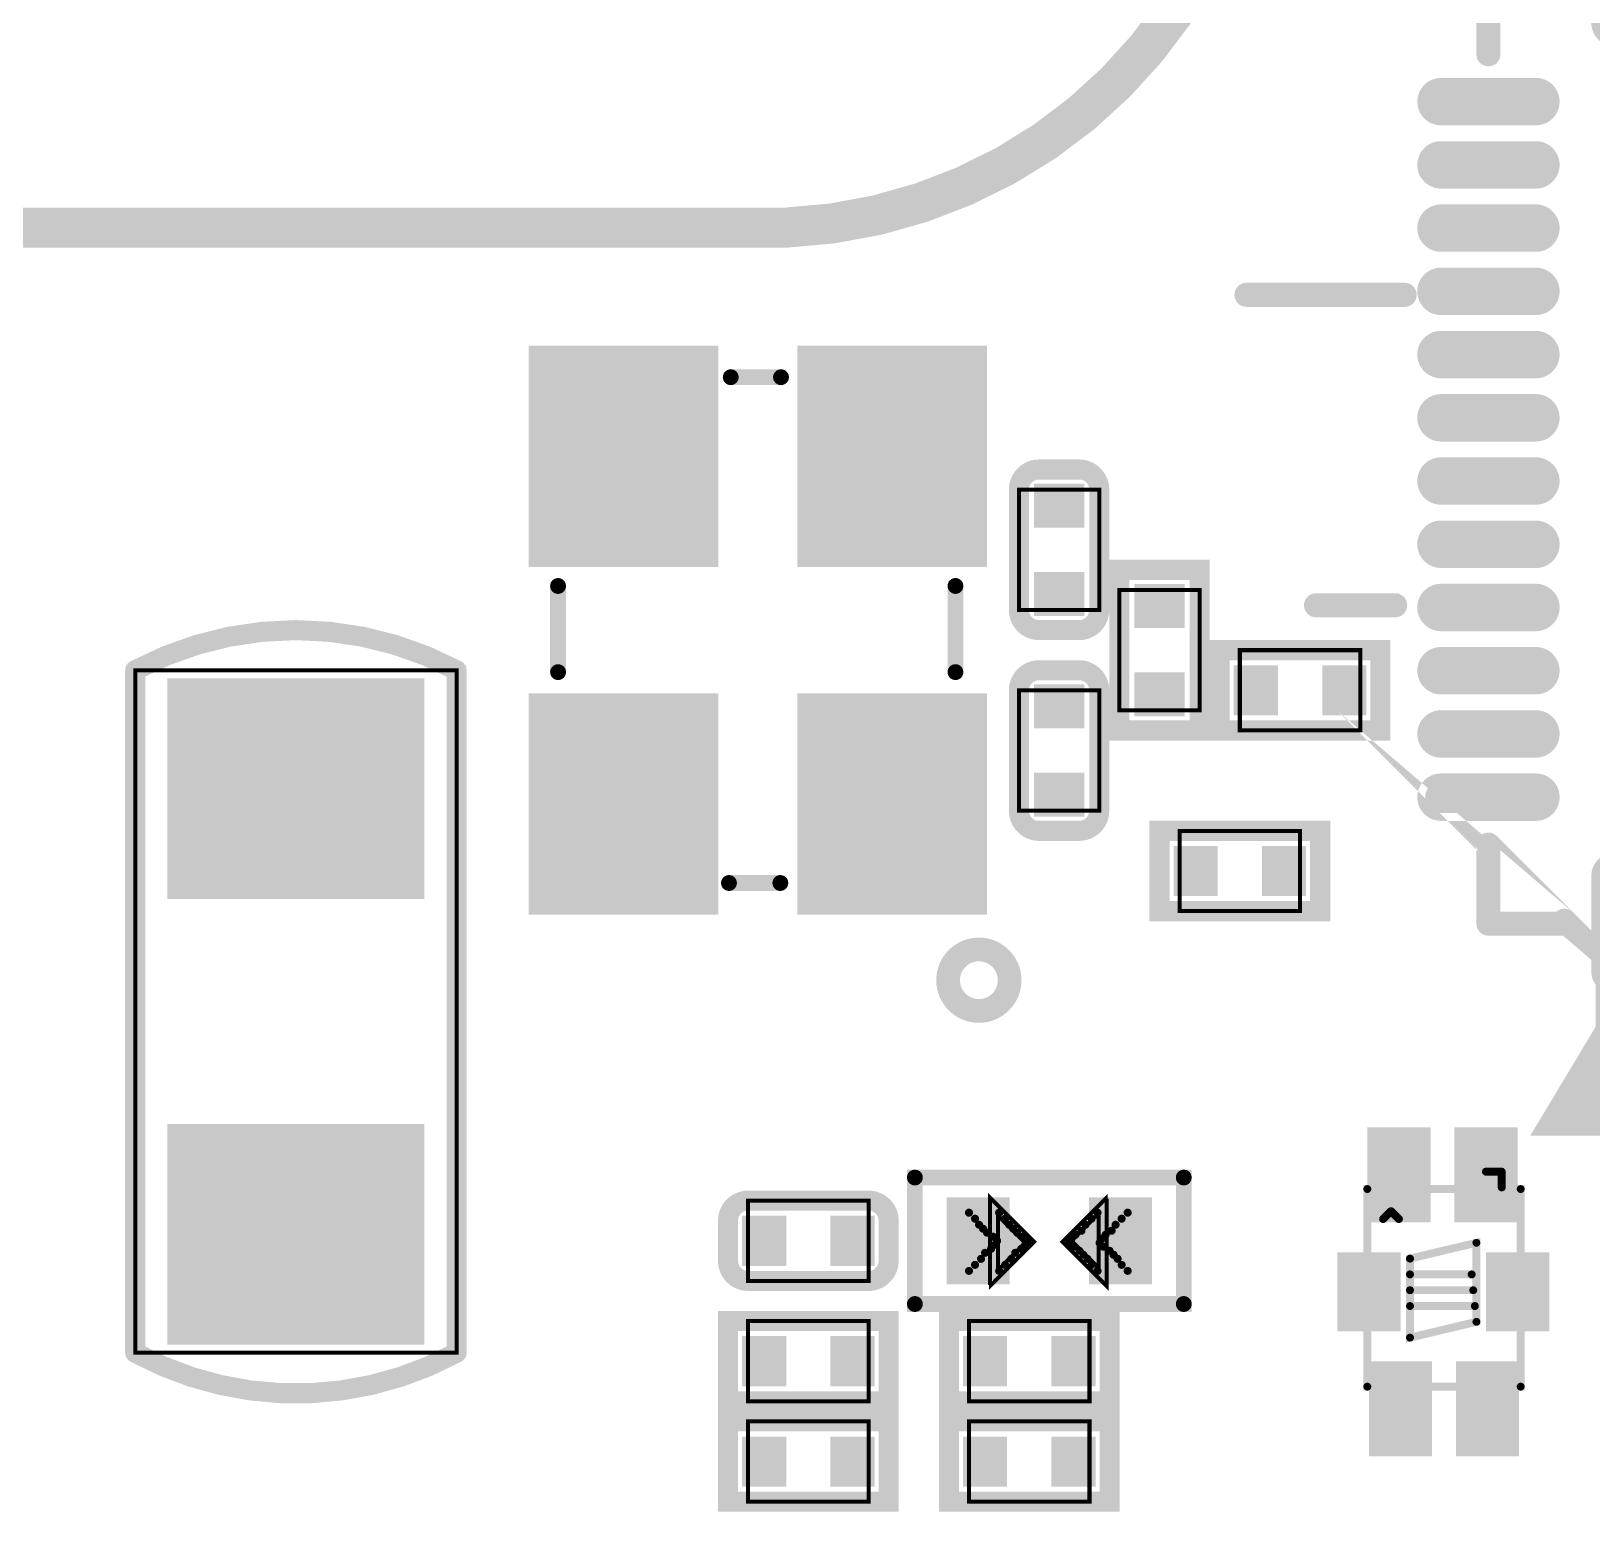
# Model space of a CAD drawing. Extents: x 60 to 160, y 44 to 135.
# Drawn here: x 124.56 to 134.43, y 79.89 to 89.26 of the extents above; entities that cross this region are included whole.
import ezdxf

# ---------------------------------------------------------------- set-up
doc = ezdxf.new("R2010")
doc.units = 0
doc.linetypes.add('TRMIDX_0', pattern=[2, 1, 1])
doc.linetypes.add('TRMIDX_1', pattern=[2, 1, 1])
for name, color, linetype in [('DRIL_PLTE_THRU_01', 3, 'CONTINUOUS'), ('DRIL_PLTE_THRU_02', 253, 'CONTINUOUS'), ('DRIL_PLTE_THRU_03', 4, 'CONTINUOUS'), ('DRIL_PLTE_THRU_04', 253, 'CONTINUOUS'), ('DRIL_PLTE_THRU_05', 210, 'CONTINUOUS'), ('DRIL_PLTE_THRU_06', 253, 'CONTINUOUS'), ('DRIL_PLTE_THRU_07', 57, 'CONTINUOUS'), ('DRIL_PLTE_THRU_08', 231, 'CONTINUOUS'), ('DRIL_PLTE_THRU_09', 253, 'CONTINUOUS'), ('DRIL_PLTE_THRU_10', 112, 'CONTINUOUS'), ('DRIL_PLTE_THRU_11', 216, 'CONTINUOUS'), ('DRIL_PLTE_THRU_12', 5, 'CONTINUOUS'), ('PADS_BOT', 5, 'CONTINUOUS'), ('PADS_INNER', 3, 'CONTINUOUS'), ('PADS_TOP', 3, 'CONTINUOUS'), ('PADS_XR_121', 43, 'CONTINUOUS'), ('PADS_XR_123', 4, 'CONTINUOUS'), ('PART_TOP_2DLINE_01', 255, 'CONTINUOUS'), ('PART_TOP_2DLINE_116', 255, 'CONTINUOUS'), ('PART_TOP_2DLINE_117', 255, 'CONTINUOUS'), ('PART_TOP_2DLINE_118', 255, 'CONTINUOUS'), ('PART_TOP_2DLINE_119', 255, 'CONTINUOUS'), ('PART_TOP_2DLINE_126', 255, 'CONTINUOUS'), ('PART_TOP_COPPER_01', 255, 'CONTINUOUS')]:
    doc.layers.add(name, color=color, linetype=linetype)

# ---------------------------------------------------------------- blocks, each defined once
blk = doc.blocks.new('SMOOTH_0$127')
at = {"const_width": 0.0635}
blk.add_lwpolyline([(-0.03175, 0, 1), (0.03175, 0, 1)], format="xyb", close=True, dxfattribs=at)
blk = doc.blocks.new('SMOOTH_0$0254')
at = {"const_width": 0.0127}
blk.add_lwpolyline([(-0.00635, 0, 1), (0.00635, 0, 1)], format="xyb", close=True, dxfattribs=at)
blk = doc.blocks.new('PART_BODY_TOP_2')
at = {"layer": 'PART_TOP_2DLINE_01', "const_width": 0.127}
blk.add_lwpolyline([(-0.508, -0.127, 0.414214), (-0.381, -0.254), (0.381, -0.254, 0.414214), (0.508, -0.127), (0.508, 0.127, 0.414214), (0.381, 0.254), (-0.381, 0.254, 0.414214), (-0.508, 0.127)], format="xyb", close=True, dxfattribs=at)
at = {"layer": 'PART_TOP_2DLINE_116', "const_width": 0.0254}
blk.add_lwpolyline([(-0.381, 0.254), (-0.381, -0.254), (0.381, -0.254), (0.381, 0.254)], close=True, dxfattribs=at)
at = {"layer": 'PART_TOP_2DLINE_117', "const_width": 0.0254}
blk.add_lwpolyline([(-0.381, 0.254), (-0.381, -0.254), (0.381, -0.254), (0.381, 0.254)], close=True, dxfattribs=at)
at = {"layer": 'PART_TOP_2DLINE_01'}
for p in [(-0.508, -0.127), (-0.381, -0.254)]:
    blk.add_blockref('SMOOTH_0$127', p, dxfattribs=at)
at = {"layer": 'PART_TOP_2DLINE_116'}
for p in [(-0.381, 0.254), (0.381, 0.254), (-0.381, -0.254), (0.381, -0.254)]:
    blk.add_blockref('SMOOTH_0$0254', p, dxfattribs=at)
at = {"layer": 'PART_TOP_2DLINE_117'}
for p in [(-0.381, 0.254), (0.381, 0.254), (-0.381, -0.254), (0.381, -0.254)]:
    blk.add_blockref('SMOOTH_0$0254', p, dxfattribs=at)
blk = doc.blocks.new('DRIL_HOLE_0')
blk.add_lwpolyline([(0, 0, 1), (0, 0, 1)], format="xyb", close=True)
blk = doc.blocks.new('PAD_0')
blk.add_lwpolyline([(0, 0, 1), (0, 0, 1)], format="xyb", close=True)
blk = doc.blocks.new('PAD_3')
at = {"const_width": 0.2794}
blk.add_lwpolyline([(-0.15875, 0), (0.15875, 0)], dxfattribs=at)
blk = doc.blocks.new('STK_TOP_90')
at = {"layer": 'DRIL_PLTE_THRU_01'}
blk.add_blockref('DRIL_HOLE_0', (0, 0), dxfattribs=at)
at = {"layer": 'DRIL_PLTE_THRU_02'}
blk.add_blockref('DRIL_HOLE_0', (0, 0), dxfattribs=at)
at = {"layer": 'DRIL_PLTE_THRU_03'}
blk.add_blockref('DRIL_HOLE_0', (0, 0), dxfattribs=at)
at = {"layer": 'DRIL_PLTE_THRU_04'}
blk.add_blockref('DRIL_HOLE_0', (0, 0), dxfattribs=at)
at = {"layer": 'DRIL_PLTE_THRU_05'}
blk.add_blockref('DRIL_HOLE_0', (0, 0), dxfattribs=at)
at = {"layer": 'DRIL_PLTE_THRU_06'}
blk.add_blockref('DRIL_HOLE_0', (0, 0), dxfattribs=at)
at = {"layer": 'DRIL_PLTE_THRU_07'}
blk.add_blockref('DRIL_HOLE_0', (0, 0), dxfattribs=at)
at = {"layer": 'DRIL_PLTE_THRU_08'}
blk.add_blockref('DRIL_HOLE_0', (0, 0), dxfattribs=at)
at = {"layer": 'DRIL_PLTE_THRU_09'}
blk.add_blockref('DRIL_HOLE_0', (0, 0), dxfattribs=at)
at = {"layer": 'DRIL_PLTE_THRU_10'}
blk.add_blockref('DRIL_HOLE_0', (0, 0), dxfattribs=at)
at = {"layer": 'DRIL_PLTE_THRU_11'}
blk.add_blockref('DRIL_HOLE_0', (0, 0), dxfattribs=at)
at = {"layer": 'DRIL_PLTE_THRU_12'}
blk.add_blockref('DRIL_HOLE_0', (0, 0), dxfattribs=at)
at = {"layer": 'PADS_BOT'}
blk.add_blockref('PAD_0', (0, 0), dxfattribs=at)
at = {"layer": 'PADS_INNER'}
blk.add_blockref('PAD_0', (0, 0), dxfattribs=at)
at = {"layer": 'PADS_TOP', "rotation": 90}
blk.add_blockref('PAD_3', (0, 0), dxfattribs=at)
blk = doc.blocks.new('SYM_TOP_5')
for name, p in [('PART_BODY_TOP_2', (0, 0)), ('STK_TOP_90', (-0.2794, 0)), ('STK_TOP_90', (0.2794, 0))]:
    blk.add_blockref(name, p)
blk = doc.blocks.new('PART_TOP_211')
blk.add_blockref('SYM_TOP_5', (0, 0))
blk = doc.blocks.new('PART_TOP_212')
blk.add_blockref('SYM_TOP_5', (0, 0))
blk = doc.blocks.new('PART_BODY_TOP_36')
at = {"layer": 'PART_TOP_2DLINE_01', "const_width": 0.127}
blk.add_lwpolyline([(-0.508, 0.254), (0.508, 0.254), (0.508, -0.254), (-0.508, -0.254)], close=True, dxfattribs=at)
at = {"layer": 'PART_TOP_2DLINE_118', "const_width": 0.0254}
blk.add_lwpolyline([(-0.381, 0.254), (0.381, 0.254), (0.381, -0.254), (-0.381, -0.254)], close=True, dxfattribs=at)
at = {"layer": 'PART_TOP_2DLINE_119', "const_width": 0.0254}
blk.add_lwpolyline([(-0.381, 0.254), (0.381, 0.254), (0.381, -0.254), (-0.381, -0.254)], close=True, dxfattribs=at)
at = {"layer": 'PART_TOP_2DLINE_01'}
for p in [(-0.508, 0.254), (0.508, 0.254), (-0.508, -0.254), (0.508, -0.254)]:
    blk.add_blockref('SMOOTH_0$127', p, dxfattribs=at)
at = {"layer": 'PART_TOP_2DLINE_118'}
for p in [(-0.381, 0.254), (0.381, 0.254), (-0.381, -0.254), (0.381, -0.254)]:
    blk.add_blockref('SMOOTH_0$0254', p, dxfattribs=at)
at = {"layer": 'PART_TOP_2DLINE_119'}
for p in [(-0.381, 0.254), (0.381, 0.254), (-0.381, -0.254), (0.381, -0.254)]:
    blk.add_blockref('SMOOTH_0$0254', p, dxfattribs=at)
blk = doc.blocks.new('SYM_TOP_39')
for name, p in [('PART_BODY_TOP_36', (0, 0)), ('STK_TOP_90', (-0.2794, 0)), ('STK_TOP_90', (0.2794, 0))]:
    blk.add_blockref(name, p)
blk = doc.blocks.new('PART_TOP_477')
blk.add_blockref('SYM_TOP_39', (0, 0))
blk = doc.blocks.new('PART_TOP_489')
blk.add_blockref('SYM_TOP_39', (0, 0))
blk = doc.blocks.new('PART_TOP_709')
blk.add_blockref('SYM_TOP_5', (0, 0))
blk = doc.blocks.new('SMOOTH_0$1001')
at = {"const_width": 0.05}
blk.add_lwpolyline([(-0.025, 0, 1), (0.025, 0, 1)], format="xyb", close=True, dxfattribs=at)
blk = doc.blocks.new('PART_BODY_TOP_42301')
at = {"layer": 'PART_TOP_2DLINE_01', "const_width": 0.1001}
for points in [[(-0.2659, 1.2631), (0.2791, 1.2631)], [(-1.5999, 0.1824), (-1.5999, -0.1425)], [(1.5999, 0.1712), (1.5999, -0.1466)], [(-0.2659, -1.2499), (0.2791, -1.2499)]]:
    blk.add_lwpolyline(points, dxfattribs=at)
at = {"layer": 'PART_TOP_2DLINE_126', "const_width": 0.1501}
blk.add_lwpolyline([(-2.0203, -1.3978, 1), (-2.4095, -1.3978, 1)], format="xyb", close=True, dxfattribs=at)
at = {"layer": 'PART_TOP_2DLINE_01'}
for p in [(-0.2659, 1.2631), (0.2791, 1.2631), (-1.5999, 0.1824), (1.5999, 0.1712), (-1.5999, -0.1425), (1.5999, -0.1466), (-0.2659, -1.2499), (0.2791, -1.2499)]:
    blk.add_blockref('SMOOTH_0$1001', p, dxfattribs=at)
blk = doc.blocks.new('PAD_90')
at = {"const_width": 1.199896}
blk.add_lwpolyline([(-0.699998, 0), (0.699998, 0)], dxfattribs=at)
blk = doc.blocks.new('STK_TOP_233')
at = {"layer": 'DRIL_PLTE_THRU_01'}
blk.add_blockref('DRIL_HOLE_0', (0, 0), dxfattribs=at)
at = {"layer": 'DRIL_PLTE_THRU_02'}
blk.add_blockref('DRIL_HOLE_0', (0, 0), dxfattribs=at)
at = {"layer": 'DRIL_PLTE_THRU_03'}
blk.add_blockref('DRIL_HOLE_0', (0, 0), dxfattribs=at)
at = {"layer": 'DRIL_PLTE_THRU_04'}
blk.add_blockref('DRIL_HOLE_0', (0, 0), dxfattribs=at)
at = {"layer": 'DRIL_PLTE_THRU_05'}
blk.add_blockref('DRIL_HOLE_0', (0, 0), dxfattribs=at)
at = {"layer": 'DRIL_PLTE_THRU_06'}
blk.add_blockref('DRIL_HOLE_0', (0, 0), dxfattribs=at)
at = {"layer": 'DRIL_PLTE_THRU_07'}
blk.add_blockref('DRIL_HOLE_0', (0, 0), dxfattribs=at)
at = {"layer": 'DRIL_PLTE_THRU_08'}
blk.add_blockref('DRIL_HOLE_0', (0, 0), dxfattribs=at)
at = {"layer": 'DRIL_PLTE_THRU_09'}
blk.add_blockref('DRIL_HOLE_0', (0, 0), dxfattribs=at)
at = {"layer": 'DRIL_PLTE_THRU_10'}
blk.add_blockref('DRIL_HOLE_0', (0, 0), dxfattribs=at)
at = {"layer": 'DRIL_PLTE_THRU_11'}
blk.add_blockref('DRIL_HOLE_0', (0, 0), dxfattribs=at)
at = {"layer": 'DRIL_PLTE_THRU_12'}
blk.add_blockref('DRIL_HOLE_0', (0, 0), dxfattribs=at)
at = {"layer": 'PADS_BOT'}
blk.add_blockref('PAD_0', (0, 0), dxfattribs=at)
at = {"layer": 'PADS_INNER'}
blk.add_blockref('PAD_0', (0, 0), dxfattribs=at)
at = {"layer": 'PADS_TOP'}
blk.add_blockref('PAD_90', (0, 0), dxfattribs=at)
blk = doc.blocks.new('SYM_TOP_70')
for name, p in [('STK_TOP_233', (-1.1001, 0.8499)), ('STK_TOP_233', (1.1001, 0.8499)), ('PART_BODY_TOP_42301', (0, 0)), ('STK_TOP_233', (-1.1001, -0.8499)), ('STK_TOP_233', (1.1001, -0.8499))]:
    blk.add_blockref(name, p)
blk = doc.blocks.new('PART_TOP_716')
blk.add_blockref('SYM_TOP_70', (0, 0))
blk = doc.blocks.new('SMOOTH_0$0508')
at = {"const_width": 0.0254}
blk.add_lwpolyline([(-0.0127, 0, 1), (0.0127, 0, 1)], format="xyb", close=True, dxfattribs=at)
blk = doc.blocks.new('SMOOTH_0$1')
at = {"const_width": 0.05}
blk.add_lwpolyline([(-0.025, 0, 1), (0.025, 0, 1)], format="xyb", close=True, dxfattribs=at)
blk = doc.blocks.new('PART_BODY_TOP_10')
at = {"layer": 'PART_TOP_2DLINE_01', "const_width": 0.1}
blk.add_lwpolyline([(0.85, -0.4), (0.85, 0.4), (-0.85, 0.4), (-0.85, -0.4)], close=True, dxfattribs=at)
at = {"layer": 'PART_TOP_COPPER_01', "linetype": 'TRMIDX_0', "const_width": 0.0254}
for points in [[(-0.3556, -0.2667), (-0.08255, 0.00635), (-0.36195, 0.28575), (-0.36195, -0.254), (-0.3556, -0.254)], [(-0.3048, -0.1651), (-0.1397, 0), (-0.31115, 0.17145), (-0.31115, -0.1524), (-0.3048, -0.1524)]]:
    blk.add_lwpolyline(points, close=True, dxfattribs=at)
at = {"layer": 'PART_TOP_COPPER_01', "linetype": 'TRMIDX_1', "const_width": 0.0254}
for points in [[(0.3683, 0.2794), (0.09525, 0.00635), (0.37465, -0.27305), (0.37465, 0.2667), (0.3683, 0.2667)], [(0.3175, 0.1778), (0.1524, 0.0127), (0.32385, -0.15875), (0.32385, 0.1651), (0.3175, 0.1651)]]:
    blk.add_lwpolyline(points, close=True, dxfattribs=at)
at = {"layer": 'PART_TOP_COPPER_01', "linetype": 'TRMIDX_0', "const_width": 0.0508}
for points in [[(-0.3048, 0.1905), (-0.4953, 0.1905)], [(-0.2667, 0.1524), (-0.4572, 0.1524)], [(-0.2413, 0.1143), (-0.4318, 0.1143)], [(-0.2159, 0.0889), (-0.4064, 0.0889)], [(-0.1905, 0.0635), (-0.381, 0.0635)], [(-0.1524, 0.0381), (-0.3429, 0.0381)], [(-0.1397, -0.0127), (-0.3302, -0.0127)], [(-0.127, 0.0127), (-0.3175, 0.0127)], [(-0.2286, -0.1016), (-0.4191, -0.1016)], [(-0.2032, -0.0635), (-0.3937, -0.0635)], [(-0.1651, -0.0381), (-0.3556, -0.0381)], [(-0.3048, -0.1778), (-0.4953, -0.1778)], [(-0.2667, -0.1397), (-0.4572, -0.1397)]]:
    blk.add_lwpolyline(points, dxfattribs=at)
at = {"layer": 'PART_TOP_COPPER_01', "linetype": 'TRMIDX_1', "const_width": 0.0508}
for points in [[(0.3175, 0.1905), (0.508, 0.1905)], [(0.2159, 0.0762), (0.4064, 0.0762)], [(0.2413, 0.1143), (0.4318, 0.1143)], [(0.2794, 0.1524), (0.4699, 0.1524)], [(0.1397, 0), (0.3302, 0)], [(0.1524, 0.0254), (0.3429, 0.0254)], [(0.1651, -0.0254), (0.3556, -0.0254)], [(0.1778, 0.0508), (0.3683, 0.0508)], [(0.2032, -0.0508), (0.3937, -0.0508)], [(0.2286, -0.0762), (0.4191, -0.0762)], [(0.254, -0.1016), (0.4445, -0.1016)], [(0.2794, -0.1397), (0.4699, -0.1397)], [(0.3175, -0.1778), (0.508, -0.1778)]]:
    blk.add_lwpolyline(points, dxfattribs=at)
at = {"layer": 'PART_TOP_2DLINE_01'}
for p in [(-0.85, 0.4), (0.85, 0.4), (-0.85, -0.4), (0.85, -0.4)]:
    blk.add_blockref('SMOOTH_0$1', p, dxfattribs=at)
at = {"layer": 'PART_TOP_COPPER_01'}
for name, p in [('SMOOTH_0$0254', (-0.36195, 0.28575)), ('SMOOTH_0$0508', (-0.4953, 0.1905)), ('SMOOTH_0$0508', (-0.3048, 0.1905)), ('SMOOTH_0$0508', (0.3175, 0.1905)), ('SMOOTH_0$0254', (0.3683, 0.2794)), ('SMOOTH_0$0254', (0.3683, 0.2667)), ('SMOOTH_0$0254', (0.37465, 0.2667)), ('SMOOTH_0$0508', (0.508, 0.1905)), ('SMOOTH_0$0508', (-0.4572, 0.1524)), ('SMOOTH_0$0508', (-0.4318, 0.1143)), ('SMOOTH_0$0508', (-0.4064, 0.0889)), ('SMOOTH_0$0254', (-0.31115, 0.17145)), ('SMOOTH_0$0508', (-0.2667, 0.1524)), ('SMOOTH_0$0508', (-0.2413, 0.1143)), ('SMOOTH_0$0508', (-0.2159, 0.0889)), ('SMOOTH_0$0508', (0.2159, 0.0762)), ('SMOOTH_0$0508', (0.2413, 0.1143)), ('SMOOTH_0$0508', (0.2794, 0.1524)), ('SMOOTH_0$0254', (0.3175, 0.1778)), ('SMOOTH_0$0254', (0.3175, 0.1651)), ('SMOOTH_0$0254', (0.32385, 0.1651)), ('SMOOTH_0$0508', (0.4064, 0.0762)), ('SMOOTH_0$0508', (0.4318, 0.1143)), ('SMOOTH_0$0508', (0.4699, 0.1524)), ('SMOOTH_0$0508', (-0.381, 0.0635)), ('SMOOTH_0$0508', (-0.3429, 0.0381)), ('SMOOTH_0$0508', (-0.3302, -0.0127)), ('SMOOTH_0$0508', (-0.3175, 0.0127)), ('SMOOTH_0$0508', (-0.1905, 0.0635)), ('SMOOTH_0$0508', (-0.1524, 0.0381)), ('SMOOTH_0$0508', (-0.1397, -0.0127)), ('SMOOTH_0$0508', (-0.127, 0.0127)), ('SMOOTH_0$0254', (-0.1397, 0)), ('SMOOTH_0$0254', (-0.08255, 0.00635)), ('SMOOTH_0$0254', (0.09525, 0.00635)), ('SMOOTH_0$0508', (0.1397, 0)), ('SMOOTH_0$0508', (0.1524, 0.0254)), ('SMOOTH_0$0254', (0.1524, 0.0127)), ('SMOOTH_0$0508', (0.1651, -0.0254)), ('SMOOTH_0$0508', (0.1778, 0.0508)), ('SMOOTH_0$0508', (0.3302, 0)), ('SMOOTH_0$0508', (0.3429, 0.0254)), ('SMOOTH_0$0508', (0.3556, -0.0254)), ('SMOOTH_0$0508', (0.3683, 0.0508)), ('SMOOTH_0$0508', (-0.4191, -0.1016)), ('SMOOTH_0$0508', (-0.3937, -0.0635)), ('SMOOTH_0$0508', (-0.3556, -0.0381)), ('SMOOTH_0$0508', (-0.2286, -0.1016)), ('SMOOTH_0$0508', (-0.2032, -0.0635)), ('SMOOTH_0$0508', (-0.1651, -0.0381)), ('SMOOTH_0$0508', (0.2032, -0.0508)), ('SMOOTH_0$0508', (0.2286, -0.0762)), ('SMOOTH_0$0508', (0.254, -0.1016)), ('SMOOTH_0$0508', (0.3937, -0.0508)), ('SMOOTH_0$0508', (0.4191, -0.0762)), ('SMOOTH_0$0508', (0.4445, -0.1016)), ('SMOOTH_0$0508', (-0.4953, -0.1778)), ('SMOOTH_0$0508', (-0.4572, -0.1397)), ('SMOOTH_0$0508', (-0.3048, -0.1778)), ('SMOOTH_0$0254', (-0.31115, -0.1524)), ('SMOOTH_0$0254', (-0.3048, -0.1524)), ('SMOOTH_0$0254', (-0.3048, -0.1651)), ('SMOOTH_0$0508', (-0.2667, -0.1397)), ('SMOOTH_0$0508', (0.2794, -0.1397)), ('SMOOTH_0$0508', (0.3175, -0.1778)), ('SMOOTH_0$0254', (0.32385, -0.15875)), ('SMOOTH_0$0508', (0.4699, -0.1397)), ('SMOOTH_0$0508', (0.508, -0.1778)), ('SMOOTH_0$0254', (-0.36195, -0.254)), ('SMOOTH_0$0254', (-0.3556, -0.254)), ('SMOOTH_0$0254', (-0.3556, -0.2667)), ('SMOOTH_0$0254', (0.37465, -0.27305))]:
    blk.add_blockref(name, p, dxfattribs=at)
blk = doc.blocks.new('PAD_6')
at = {"const_width": 0.4}
blk.add_lwpolyline([(-0.275, 0), (0.275, 0)], dxfattribs=at)
blk = doc.blocks.new('STK_TOP_99')
at = {"layer": 'DRIL_PLTE_THRU_01'}
blk.add_blockref('DRIL_HOLE_0', (0, 0), dxfattribs=at)
at = {"layer": 'DRIL_PLTE_THRU_02'}
blk.add_blockref('DRIL_HOLE_0', (0, 0), dxfattribs=at)
at = {"layer": 'DRIL_PLTE_THRU_03'}
blk.add_blockref('DRIL_HOLE_0', (0, 0), dxfattribs=at)
at = {"layer": 'DRIL_PLTE_THRU_04'}
blk.add_blockref('DRIL_HOLE_0', (0, 0), dxfattribs=at)
at = {"layer": 'DRIL_PLTE_THRU_05'}
blk.add_blockref('DRIL_HOLE_0', (0, 0), dxfattribs=at)
at = {"layer": 'DRIL_PLTE_THRU_06'}
blk.add_blockref('DRIL_HOLE_0', (0, 0), dxfattribs=at)
at = {"layer": 'DRIL_PLTE_THRU_07'}
blk.add_blockref('DRIL_HOLE_0', (0, 0), dxfattribs=at)
at = {"layer": 'DRIL_PLTE_THRU_08'}
blk.add_blockref('DRIL_HOLE_0', (0, 0), dxfattribs=at)
at = {"layer": 'DRIL_PLTE_THRU_09'}
blk.add_blockref('DRIL_HOLE_0', (0, 0), dxfattribs=at)
at = {"layer": 'DRIL_PLTE_THRU_10'}
blk.add_blockref('DRIL_HOLE_0', (0, 0), dxfattribs=at)
at = {"layer": 'DRIL_PLTE_THRU_11'}
blk.add_blockref('DRIL_HOLE_0', (0, 0), dxfattribs=at)
at = {"layer": 'DRIL_PLTE_THRU_12'}
blk.add_blockref('DRIL_HOLE_0', (0, 0), dxfattribs=at)
at = {"layer": 'PADS_BOT'}
blk.add_blockref('PAD_0', (0, 0), dxfattribs=at)
at = {"layer": 'PADS_INNER'}
blk.add_blockref('PAD_0', (0, 0), dxfattribs=at)
at = {"layer": 'PADS_TOP', "rotation": 90}
blk.add_blockref('PAD_6', (0, 0), dxfattribs=at)
blk = doc.blocks.new('SYM_TOP_13')
for name, p in [('PART_BODY_TOP_10', (0, 0)), ('STK_TOP_99', (-0.45, 0)), ('STK_TOP_99', (0.45, 0))]:
    blk.add_blockref(name, p)
blk = doc.blocks.new('PART_TOP_736')
blk.add_blockref('SYM_TOP_13', (0, 0))
blk = doc.blocks.new('SMOOTH_0$05')
at = {"const_width": 0.025}
blk.add_lwpolyline([(-0.0125, 0, 1), (0.0125, 0, 1)], format="xyb", close=True, dxfattribs=at)
blk = doc.blocks.new('PART_BODY_TOP_42303')
at = {"layer": 'PART_TOP_2DLINE_01', "const_width": 0.05}
for points in [[(0.04, 0.21), (1.29, 0.21), (1.29, -0.76), (0.04, -0.76)], [(0.35, -0.06), (0.45, -0.48), (0.95, -0.48), (0.85, -0.06)]]:
    blk.add_lwpolyline(points, close=True, dxfattribs=at)
for points in [[(0.55, -0.06), (0.55, -0.47)], [(0.75, -0.06), (0.75, -0.45)]]:
    blk.add_lwpolyline(points, dxfattribs=at)
at = {"layer": 'PART_TOP_2DLINE_126', "const_width": 0.05}
for points in [[(1.15, 0.06), (1.1, 0.11)], [(1.15, 0.06), (1.1, 0.01)], [(0.65, -0.06), (0.65, -0.46)], [(1.4, -0.64), (1.4, -0.54)], [(1.4, -0.64), (1.3, -0.64)]]:
    blk.add_lwpolyline(points, dxfattribs=at)
at = {"layer": 'PART_TOP_2DLINE_01'}
for p in [(0.04, 0.21), (1.29, 0.21), (0.35, -0.06), (0.55, -0.06), (0.75, -0.06), (0.85, -0.06), (0.45, -0.48), (0.55, -0.47), (0.75, -0.45), (0.95, -0.48), (0.04, -0.76), (1.29, -0.76)]:
    blk.add_blockref('SMOOTH_0$05', p, dxfattribs=at)
at = {"layer": 'PART_TOP_2DLINE_126'}
for p in [(1.1, 0.11), (1.1, 0.01), (1.15, 0.06), (1.15, 0.06), (0.65, -0.06), (0.65, -0.46), (1.4, -0.54), (1.3, -0.64), (1.4, -0.64), (1.4, -0.64)]:
    blk.add_blockref('SMOOTH_0$05', p, dxfattribs=at)
blk = doc.blocks.new('PAD_51')
at = {"const_width": 0.40005}
blk.add_lwpolyline([(-0.299974, 0), (0.299974, 0)], dxfattribs=at)
blk = doc.blocks.new('STK_TOP_235')
at = {"layer": 'DRIL_PLTE_THRU_01'}
blk.add_blockref('DRIL_HOLE_0', (0, 0), dxfattribs=at)
at = {"layer": 'DRIL_PLTE_THRU_02'}
blk.add_blockref('DRIL_HOLE_0', (0, 0), dxfattribs=at)
at = {"layer": 'DRIL_PLTE_THRU_03'}
blk.add_blockref('DRIL_HOLE_0', (0, 0), dxfattribs=at)
at = {"layer": 'DRIL_PLTE_THRU_04'}
blk.add_blockref('DRIL_HOLE_0', (0, 0), dxfattribs=at)
at = {"layer": 'DRIL_PLTE_THRU_05'}
blk.add_blockref('DRIL_HOLE_0', (0, 0), dxfattribs=at)
at = {"layer": 'DRIL_PLTE_THRU_06'}
blk.add_blockref('DRIL_HOLE_0', (0, 0), dxfattribs=at)
at = {"layer": 'DRIL_PLTE_THRU_07'}
blk.add_blockref('DRIL_HOLE_0', (0, 0), dxfattribs=at)
at = {"layer": 'DRIL_PLTE_THRU_08'}
blk.add_blockref('DRIL_HOLE_0', (0, 0), dxfattribs=at)
at = {"layer": 'DRIL_PLTE_THRU_09'}
blk.add_blockref('DRIL_HOLE_0', (0, 0), dxfattribs=at)
at = {"layer": 'DRIL_PLTE_THRU_10'}
blk.add_blockref('DRIL_HOLE_0', (0, 0), dxfattribs=at)
at = {"layer": 'DRIL_PLTE_THRU_11'}
blk.add_blockref('DRIL_HOLE_0', (0, 0), dxfattribs=at)
at = {"layer": 'DRIL_PLTE_THRU_12'}
blk.add_blockref('DRIL_HOLE_0', (0, 0), dxfattribs=at)
at = {"layer": 'PADS_BOT'}
blk.add_blockref('PAD_0', (0, 0), dxfattribs=at)
at = {"layer": 'PADS_INNER'}
blk.add_blockref('PAD_0', (0, 0), dxfattribs=at)
at = {"layer": 'PADS_TOP'}
blk.add_blockref('PAD_51', (0, 0), dxfattribs=at)
blk = doc.blocks.new('PAD_93')
at = {"const_width": 0.4}
blk.add_lwpolyline([(-0.25, 0), (0.25, 0)], dxfattribs=at)
blk = doc.blocks.new('STK_TOP_236')
at = {"layer": 'DRIL_PLTE_THRU_01'}
blk.add_blockref('DRIL_HOLE_0', (0, 0), dxfattribs=at)
at = {"layer": 'DRIL_PLTE_THRU_02'}
blk.add_blockref('DRIL_HOLE_0', (0, 0), dxfattribs=at)
at = {"layer": 'DRIL_PLTE_THRU_03'}
blk.add_blockref('DRIL_HOLE_0', (0, 0), dxfattribs=at)
at = {"layer": 'DRIL_PLTE_THRU_04'}
blk.add_blockref('DRIL_HOLE_0', (0, 0), dxfattribs=at)
at = {"layer": 'DRIL_PLTE_THRU_05'}
blk.add_blockref('DRIL_HOLE_0', (0, 0), dxfattribs=at)
at = {"layer": 'DRIL_PLTE_THRU_06'}
blk.add_blockref('DRIL_HOLE_0', (0, 0), dxfattribs=at)
at = {"layer": 'DRIL_PLTE_THRU_07'}
blk.add_blockref('DRIL_HOLE_0', (0, 0), dxfattribs=at)
at = {"layer": 'DRIL_PLTE_THRU_08'}
blk.add_blockref('DRIL_HOLE_0', (0, 0), dxfattribs=at)
at = {"layer": 'DRIL_PLTE_THRU_09'}
blk.add_blockref('DRIL_HOLE_0', (0, 0), dxfattribs=at)
at = {"layer": 'DRIL_PLTE_THRU_10'}
blk.add_blockref('DRIL_HOLE_0', (0, 0), dxfattribs=at)
at = {"layer": 'DRIL_PLTE_THRU_11'}
blk.add_blockref('DRIL_HOLE_0', (0, 0), dxfattribs=at)
at = {"layer": 'DRIL_PLTE_THRU_12'}
blk.add_blockref('DRIL_HOLE_0', (0, 0), dxfattribs=at)
at = {"layer": 'PADS_BOT'}
blk.add_blockref('PAD_0', (0, 0), dxfattribs=at)
at = {"layer": 'PADS_INNER'}
blk.add_blockref('PAD_0', (0, 0), dxfattribs=at)
at = {"layer": 'PADS_TOP'}
blk.add_blockref('PAD_93', (0, 0), dxfattribs=at)
blk = doc.blocks.new('SYM_TOP_72')
for name, p in [('STK_TOP_236', (0.64, 0.2)), ('STK_TOP_235', (-0.1, 0)), ('PART_BODY_TOP_42303', (0, 0)), ('STK_TOP_235', (1.38, 0.01)), ('STK_TOP_235', (-0.1, -0.55)), ('STK_TOP_235', (1.38, -0.54)), ('STK_TOP_236', (0.64, -0.74))]:
    blk.add_blockref(name, p)
blk = doc.blocks.new('PART_TOP_738')
blk.add_blockref('SYM_TOP_72', (0, 0))
blk = doc.blocks.new('PART_TOP_747')
blk.add_blockref('SYM_TOP_39', (0, 0))
blk = doc.blocks.new('PART_TOP_748')
blk.add_blockref('SYM_TOP_39', (0, 0))
blk = doc.blocks.new('PART_TOP_752')
blk.add_blockref('SYM_TOP_39', (0, 0))
blk = doc.blocks.new('PART_TOP_753')
blk.add_blockref('SYM_TOP_39', (0, 0))
blk = doc.blocks.new('PART_TOP_756')
blk.add_blockref('SYM_TOP_39', (0, 0))
blk = doc.blocks.new('SMOOTH_0$254')
at = {"const_width": 0.127}
blk.add_lwpolyline([(-0.0635, 0, 1), (0.0635, 0, 1)], format="xyb", close=True, dxfattribs=at)
blk = doc.blocks.new('PART_BODY_TOP_42357')
at = {"layer": 'PART_TOP_2DLINE_01', "const_width": 0.254}
blk.add_lwpolyline([(29.05, -10.69, -0.388879), (26.05, -13.69), (20.01, -13.69), (20.01, -6.71), (26.05, -6.71, -0.365453), (29.05, -9.71)], format="xyb", close=True, dxfattribs=at)
at = {"layer": 'PART_TOP_2DLINE_01'}
blk.add_blockref('SMOOTH_0$254', (26.05, -13.69), dxfattribs=at)
blk = doc.blocks.new('SYM_TOP_77')
blk.add_blockref('PART_BODY_TOP_42357', (0, 0))
blk = doc.blocks.new('PART_TOP_830')
blk.add_blockref('SYM_TOP_77', (0, 0))
blk = doc.blocks.new('PART_BODY_TOP_8')
at = {"layer": 'PART_TOP_2DLINE_01', "const_width": 0.127}
blk.add_lwpolyline([(2.159, -1.016, 0.253503), (2.159, 1.016), (-2.159, 1.016, 0.249792), (-2.159, -1.016)], format="xyb", close=True, dxfattribs=at)
at = {"layer": 'PART_TOP_2DLINE_116', "const_width": 0.0254}
blk.add_lwpolyline([(-2.159, 1.016), (-2.159, -1.016), (2.159, -1.016), (2.159, 1.016)], close=True, dxfattribs=at)
at = {"layer": 'PART_TOP_2DLINE_01'}
for p in [(-2.159, 1.016), (2.159, 1.016), (-2.159, -1.016), (2.159, -1.016)]:
    blk.add_blockref('SMOOTH_0$127', p, dxfattribs=at)
at = {"layer": 'PART_TOP_2DLINE_116'}
for p in [(-2.159, 1.016), (2.159, 1.016), (-2.159, -1.016), (2.159, -1.016)]:
    blk.add_blockref('SMOOTH_0$0254', p, dxfattribs=at)
blk = doc.blocks.new('PAD_4')
at = {"const_width": 1.397}
blk.add_lwpolyline([(-0.8128, 0), (0.8128, 0)], dxfattribs=at)
blk = doc.blocks.new('STK_TOP_96')
at = {"layer": 'DRIL_PLTE_THRU_01'}
blk.add_blockref('DRIL_HOLE_0', (0, 0), dxfattribs=at)
at = {"layer": 'DRIL_PLTE_THRU_02'}
blk.add_blockref('DRIL_HOLE_0', (0, 0), dxfattribs=at)
at = {"layer": 'DRIL_PLTE_THRU_03'}
blk.add_blockref('DRIL_HOLE_0', (0, 0), dxfattribs=at)
at = {"layer": 'DRIL_PLTE_THRU_04'}
blk.add_blockref('DRIL_HOLE_0', (0, 0), dxfattribs=at)
at = {"layer": 'DRIL_PLTE_THRU_05'}
blk.add_blockref('DRIL_HOLE_0', (0, 0), dxfattribs=at)
at = {"layer": 'DRIL_PLTE_THRU_06'}
blk.add_blockref('DRIL_HOLE_0', (0, 0), dxfattribs=at)
at = {"layer": 'DRIL_PLTE_THRU_07'}
blk.add_blockref('DRIL_HOLE_0', (0, 0), dxfattribs=at)
at = {"layer": 'DRIL_PLTE_THRU_08'}
blk.add_blockref('DRIL_HOLE_0', (0, 0), dxfattribs=at)
at = {"layer": 'DRIL_PLTE_THRU_09'}
blk.add_blockref('DRIL_HOLE_0', (0, 0), dxfattribs=at)
at = {"layer": 'DRIL_PLTE_THRU_10'}
blk.add_blockref('DRIL_HOLE_0', (0, 0), dxfattribs=at)
at = {"layer": 'DRIL_PLTE_THRU_11'}
blk.add_blockref('DRIL_HOLE_0', (0, 0), dxfattribs=at)
at = {"layer": 'DRIL_PLTE_THRU_12'}
blk.add_blockref('DRIL_HOLE_0', (0, 0), dxfattribs=at)
at = {"layer": 'PADS_BOT'}
blk.add_blockref('PAD_0', (0, 0), dxfattribs=at)
at = {"layer": 'PADS_INNER'}
blk.add_blockref('PAD_0', (0, 0), dxfattribs=at)
at = {"layer": 'PADS_TOP', "rotation": 90}
blk.add_blockref('PAD_4', (0, 0), dxfattribs=at)
blk = doc.blocks.new('SYM_TOP_11')
for name, p in [('STK_TOP_96', (-1.4097, 0)), ('STK_TOP_96', (1.4097, 0)), ('PART_BODY_TOP_8', (0, 0))]:
    blk.add_blockref(name, p)
blk = doc.blocks.new('PART_TOP_847')
blk.add_blockref('SYM_TOP_11', (0, 0))
blk = doc.blocks.new('SMOOTH_0$1524')
at = {"const_width": 0.0762}
blk.add_lwpolyline([(-0.0381, 0, 1), (0.0381, 0, 1)], format="xyb", close=True, dxfattribs=at)
blk = doc.blocks.new('SMOOTH_0$3')
at = {"const_width": 0.15}
blk.add_lwpolyline([(-0.075, 0, 1), (0.075, 0, 1)], format="xyb", close=True, dxfattribs=at)
blk = doc.blocks.new('PART_BODY_TOP_42387')
at = {"layer": 'PART_TOP_2DLINE_01', "const_width": 0.1524}
for points in [[(-4.53, 0.978), (-3.53, 0.978)], [(3.721, 0.562), (4.721, 0.562)], [(-4.09, -0.986), (-3.59, -0.986)], [(3.721, -1.441), (4.221, -1.441)]]:
    blk.add_lwpolyline(points, dxfattribs=at)
at = {"layer": 'PART_TOP_2DLINE_126'}
for points, const_width in [([(-3, 3), (-3, 2.5)], 0.1524), ([(-2.5, 3), (-3, 3)], 0.1524), ([(2.5, 3), (3, 3)], 0.1524), ([(3, 3), (3, 2.5)], 0.1524), ([(-3, -2.5), (-2.5, -3), (-2.521, -2.982)], 0.1524), ([(-3, -3), (-3, -2.5)], 0.1524), ([(3, -3), (3, -2.5)], 0.1524), ([(-2.5, -3), (-3, -3)], 0.1524), ([(2.5, -3), (3, -3)], 0.1524), ([(-2.171, -3.692), (-2.471, -4.192), (-1.871, -4.192), (-2.171, -3.692), (-2.171, -4.192)], 0.3), ([(-0.571, -3.592), (-0.571, -4.092)], 0.1524)]:
    blk.add_lwpolyline(points, dxfattribs=dict(at, const_width=const_width))
at = {"layer": 'PART_TOP_2DLINE_01'}
for p in [(-4.53, 0.978), (-3.53, 0.978), (3.721, 0.562), (4.721, 0.562), (-4.09, -0.986), (-3.59, -0.986), (3.721, -1.441), (4.221, -1.441)]:
    blk.add_blockref('SMOOTH_0$1524', p, dxfattribs=at)
at = {"layer": 'PART_TOP_2DLINE_126'}
for name, p in [('SMOOTH_0$1524', (-3, 3)), ('SMOOTH_0$1524', (-3, 3)), ('SMOOTH_0$1524', (-2.5, 3)), ('SMOOTH_0$1524', (2.5, 3)), ('SMOOTH_0$1524', (3, 3)), ('SMOOTH_0$1524', (3, 3)), ('SMOOTH_0$1524', (-3, 2.5)), ('SMOOTH_0$1524', (3, 2.5)), ('SMOOTH_0$1524', (-3, -2.5)), ('SMOOTH_0$1524', (-3, -2.5)), ('SMOOTH_0$1524', (3, -2.5)), ('SMOOTH_0$1524', (-3, -3)), ('SMOOTH_0$1524', (-3, -3)), ('SMOOTH_0$1524', (-2.521, -2.982)), ('SMOOTH_0$1524', (-2.5, -3)), ('SMOOTH_0$1524', (-2.5, -3)), ('SMOOTH_0$1524', (2.5, -3)), ('SMOOTH_0$1524', (3, -3)), ('SMOOTH_0$1524', (3, -3)), ('SMOOTH_0$3', (-2.171, -3.692)), ('SMOOTH_0$3', (-2.171, -3.692)), ('SMOOTH_0$1524', (-0.571, -3.592)), ('SMOOTH_0$3', (-2.471, -4.192)), ('SMOOTH_0$3', (-2.171, -4.192)), ('SMOOTH_0$3', (-1.871, -4.192)), ('SMOOTH_0$1524', (-0.571, -4.092))]:
    blk.add_blockref(name, p, dxfattribs=at)
blk = doc.blocks.new('PAD_102')
at = {"const_width": 0.15}
blk.add_lwpolyline([(-0.3, -0.075), (0.3, -0.075, 1), (0.3, 0.075), (-0.3, 0.075, 1)], format="xyb", close=True, dxfattribs=at)
blk = doc.blocks.new('PAD_103')
at = {"const_width": 0.1}
blk.add_lwpolyline([(-0.3, -0.05), (0.3, -0.05, 1), (0.3, 0.05), (-0.3, 0.05, 1)], format="xyb", close=True, dxfattribs=at)
blk = doc.blocks.new('STK_TOP_283')
at = {"layer": 'DRIL_PLTE_THRU_01'}
blk.add_blockref('DRIL_HOLE_0', (0, 0), dxfattribs=at)
at = {"layer": 'DRIL_PLTE_THRU_02'}
blk.add_blockref('DRIL_HOLE_0', (0, 0), dxfattribs=at)
at = {"layer": 'DRIL_PLTE_THRU_03'}
blk.add_blockref('DRIL_HOLE_0', (0, 0), dxfattribs=at)
at = {"layer": 'DRIL_PLTE_THRU_04'}
blk.add_blockref('DRIL_HOLE_0', (0, 0), dxfattribs=at)
at = {"layer": 'DRIL_PLTE_THRU_05'}
blk.add_blockref('DRIL_HOLE_0', (0, 0), dxfattribs=at)
at = {"layer": 'DRIL_PLTE_THRU_06'}
blk.add_blockref('DRIL_HOLE_0', (0, 0), dxfattribs=at)
at = {"layer": 'DRIL_PLTE_THRU_07'}
blk.add_blockref('DRIL_HOLE_0', (0, 0), dxfattribs=at)
at = {"layer": 'DRIL_PLTE_THRU_08'}
blk.add_blockref('DRIL_HOLE_0', (0, 0), dxfattribs=at)
at = {"layer": 'DRIL_PLTE_THRU_09'}
blk.add_blockref('DRIL_HOLE_0', (0, 0), dxfattribs=at)
at = {"layer": 'DRIL_PLTE_THRU_10'}
blk.add_blockref('DRIL_HOLE_0', (0, 0), dxfattribs=at)
at = {"layer": 'DRIL_PLTE_THRU_11'}
blk.add_blockref('DRIL_HOLE_0', (0, 0), dxfattribs=at)
at = {"layer": 'DRIL_PLTE_THRU_12'}
blk.add_blockref('DRIL_HOLE_0', (0, 0), dxfattribs=at)
at = {"layer": 'PADS_BOT'}
blk.add_blockref('PAD_0', (0, 0), dxfattribs=at)
at = {"layer": 'PADS_INNER'}
blk.add_blockref('PAD_0', (0, 0), dxfattribs=at)
at = {"layer": 'PADS_TOP', "rotation": 90}
blk.add_blockref('PAD_103', (0, 0), dxfattribs=at)
at = {"layer": 'PADS_XR_121', "rotation": 90}
blk.add_blockref('PAD_102', (0, 0), dxfattribs=at)
at = {"layer": 'PADS_XR_123', "rotation": 90}
blk.add_blockref('PAD_103', (0, 0), dxfattribs=at)
blk = doc.blocks.new('STK_TOP_282')
at = {"layer": 'DRIL_PLTE_THRU_01'}
blk.add_blockref('DRIL_HOLE_0', (0, 0), dxfattribs=at)
at = {"layer": 'DRIL_PLTE_THRU_02'}
blk.add_blockref('DRIL_HOLE_0', (0, 0), dxfattribs=at)
at = {"layer": 'DRIL_PLTE_THRU_03'}
blk.add_blockref('DRIL_HOLE_0', (0, 0), dxfattribs=at)
at = {"layer": 'DRIL_PLTE_THRU_04'}
blk.add_blockref('DRIL_HOLE_0', (0, 0), dxfattribs=at)
at = {"layer": 'DRIL_PLTE_THRU_05'}
blk.add_blockref('DRIL_HOLE_0', (0, 0), dxfattribs=at)
at = {"layer": 'DRIL_PLTE_THRU_06'}
blk.add_blockref('DRIL_HOLE_0', (0, 0), dxfattribs=at)
at = {"layer": 'DRIL_PLTE_THRU_07'}
blk.add_blockref('DRIL_HOLE_0', (0, 0), dxfattribs=at)
at = {"layer": 'DRIL_PLTE_THRU_08'}
blk.add_blockref('DRIL_HOLE_0', (0, 0), dxfattribs=at)
at = {"layer": 'DRIL_PLTE_THRU_09'}
blk.add_blockref('DRIL_HOLE_0', (0, 0), dxfattribs=at)
at = {"layer": 'DRIL_PLTE_THRU_10'}
blk.add_blockref('DRIL_HOLE_0', (0, 0), dxfattribs=at)
at = {"layer": 'DRIL_PLTE_THRU_11'}
blk.add_blockref('DRIL_HOLE_0', (0, 0), dxfattribs=at)
at = {"layer": 'DRIL_PLTE_THRU_12'}
blk.add_blockref('DRIL_HOLE_0', (0, 0), dxfattribs=at)
at = {"layer": 'PADS_BOT'}
blk.add_blockref('PAD_0', (0, 0), dxfattribs=at)
at = {"layer": 'PADS_INNER'}
blk.add_blockref('PAD_0', (0, 0), dxfattribs=at)
at = {"layer": 'PADS_TOP'}
blk.add_blockref('PAD_103', (0, 0), dxfattribs=at)
at = {"layer": 'PADS_XR_121'}
blk.add_blockref('PAD_102', (0, 0), dxfattribs=at)
at = {"layer": 'PADS_XR_123'}
blk.add_blockref('PAD_103', (0, 0), dxfattribs=at)
blk = doc.blocks.new('PAD_104')
at = {"const_width": 4.5}
blk.add_lwpolyline([(-2.25, 0), (2.25, 0)], dxfattribs=at)
blk = doc.blocks.new('PAD_105')
at = {"const_width": 4.4}
blk.add_lwpolyline([(-2.2, 0), (2.2, 0)], dxfattribs=at)
blk = doc.blocks.new('STK_TOP_284')
at = {"layer": 'DRIL_PLTE_THRU_01'}
blk.add_blockref('DRIL_HOLE_0', (0, 0), dxfattribs=at)
at = {"layer": 'DRIL_PLTE_THRU_02'}
blk.add_blockref('DRIL_HOLE_0', (0, 0), dxfattribs=at)
at = {"layer": 'DRIL_PLTE_THRU_03'}
blk.add_blockref('DRIL_HOLE_0', (0, 0), dxfattribs=at)
at = {"layer": 'DRIL_PLTE_THRU_04'}
blk.add_blockref('DRIL_HOLE_0', (0, 0), dxfattribs=at)
at = {"layer": 'DRIL_PLTE_THRU_05'}
blk.add_blockref('DRIL_HOLE_0', (0, 0), dxfattribs=at)
at = {"layer": 'DRIL_PLTE_THRU_06'}
blk.add_blockref('DRIL_HOLE_0', (0, 0), dxfattribs=at)
at = {"layer": 'DRIL_PLTE_THRU_07'}
blk.add_blockref('DRIL_HOLE_0', (0, 0), dxfattribs=at)
at = {"layer": 'DRIL_PLTE_THRU_08'}
blk.add_blockref('DRIL_HOLE_0', (0, 0), dxfattribs=at)
at = {"layer": 'DRIL_PLTE_THRU_09'}
blk.add_blockref('DRIL_HOLE_0', (0, 0), dxfattribs=at)
at = {"layer": 'DRIL_PLTE_THRU_10'}
blk.add_blockref('DRIL_HOLE_0', (0, 0), dxfattribs=at)
at = {"layer": 'DRIL_PLTE_THRU_11'}
blk.add_blockref('DRIL_HOLE_0', (0, 0), dxfattribs=at)
at = {"layer": 'DRIL_PLTE_THRU_12'}
blk.add_blockref('DRIL_HOLE_0', (0, 0), dxfattribs=at)
at = {"layer": 'PADS_BOT'}
blk.add_blockref('PAD_0', (0, 0), dxfattribs=at)
at = {"layer": 'PADS_INNER'}
blk.add_blockref('PAD_0', (0, 0), dxfattribs=at)
at = {"layer": 'PADS_TOP'}
blk.add_blockref('PAD_105', (0, 0), dxfattribs=at)
at = {"layer": 'PADS_XR_121'}
blk.add_blockref('PAD_104', (0, 0), dxfattribs=at)
at = {"layer": 'PADS_XR_123'}
blk.add_blockref('PAD_105', (0, 0), dxfattribs=at)
blk = doc.blocks.new('SYM_TOP_79')
for name, p in [('STK_TOP_283', (-2.2, 3)), ('STK_TOP_283', (-1.8, 3)), ('STK_TOP_283', (-1.4, 3)), ('STK_TOP_283', (-1, 3)), ('STK_TOP_283', (-0.6, 3)), ('STK_TOP_283', (-0.2, 3)), ('STK_TOP_283', (0.2, 3)), ('STK_TOP_283', (0.6, 3)), ('STK_TOP_283', (1, 3)), ('STK_TOP_283', (1.4, 3)), ('STK_TOP_283', (1.8, 3)), ('STK_TOP_283', (2.2, 3)), ('PART_BODY_TOP_42387', (0, 0)), ('STK_TOP_282', (-3, 2.2)), ('STK_TOP_282', (3, 2.2)), ('STK_TOP_284', (0, 0)), ('STK_TOP_282', (-3, 1.8)), ('STK_TOP_282', (3, 1.8)), ('STK_TOP_282', (-3, 1.4)), ('STK_TOP_282', (3, 1.4)), ('STK_TOP_282', (-3, 1)), ('STK_TOP_282', (3, 1)), ('STK_TOP_282', (-3, 0.6)), ('STK_TOP_282', (3, 0.6)), ('STK_TOP_282', (-3, 0.2)), ('STK_TOP_282', (3, 0.2)), ('STK_TOP_282', (-3, -0.2)), ('STK_TOP_282', (3, -0.2)), ('STK_TOP_282', (-3, -0.6)), ('STK_TOP_282', (3, -0.6)), ('STK_TOP_282', (-3, -1)), ('STK_TOP_282', (3, -1)), ('STK_TOP_282', (-3, -1.4)), ('STK_TOP_282', (3, -1.4)), ('STK_TOP_282', (-3, -1.8)), ('STK_TOP_282', (3, -1.8)), ('STK_TOP_282', (-3, -2.2)), ('STK_TOP_282', (3, -2.2)), ('STK_TOP_283', (-2.2, -3)), ('STK_TOP_283', (-1.8, -3)), ('STK_TOP_283', (-1.4, -3)), ('STK_TOP_283', (-1, -3)), ('STK_TOP_283', (-0.6, -3)), ('STK_TOP_283', (-0.2, -3)), ('STK_TOP_283', (0.2, -3)), ('STK_TOP_283', (0.6, -3)), ('STK_TOP_283', (1, -3)), ('STK_TOP_283', (1.4, -3)), ('STK_TOP_283', (1.8, -3)), ('STK_TOP_283', (2.2, -3))]:
    blk.add_blockref(name, p)
blk = doc.blocks.new('PART_TOP_848')
blk.add_blockref('SYM_TOP_79', (0, 0))

msp = doc.modelspace()

# ---------------------------------------------------------------- block references
for name, p in [('PART_TOP_830', (103.2875, 101.7071)), ('PART_TOP_848', (136.779, 86.614)), ('PART_TOP_747', (132.588, 85.09)), ('PART_TOP_753', (129.4784, 80.2107)), ('PART_TOP_752', (130.8754, 80.2107))]:
    msp.add_blockref(name, p)
for name, p, rotation in [('PART_TOP_716', (129.159, 85.471), 90), ('PART_TOP_212', (131.064, 85.979), 90), ('PART_TOP_748', (131.699, 85.344), 90), ('PART_TOP_847', (126.238, 83.058), 270), ('PART_TOP_211', (131.064, 84.709), 270), ('PART_TOP_756', (132.207, 83.947), 180), ('PART_TOP_738', (133.223, 80.645), 90), ('PART_TOP_736', (131.0024, 81.6077), 180), ('PART_TOP_709', (129.4784, 81.6077), 180), ('PART_TOP_489', (129.4784, 80.8457), 180), ('PART_TOP_477', (130.8754, 80.8457), 180)]:
    msp.add_blockref(name, p, dxfattribs=dict(rotation=rotation))

doc.saveas('drawing.dxf')
